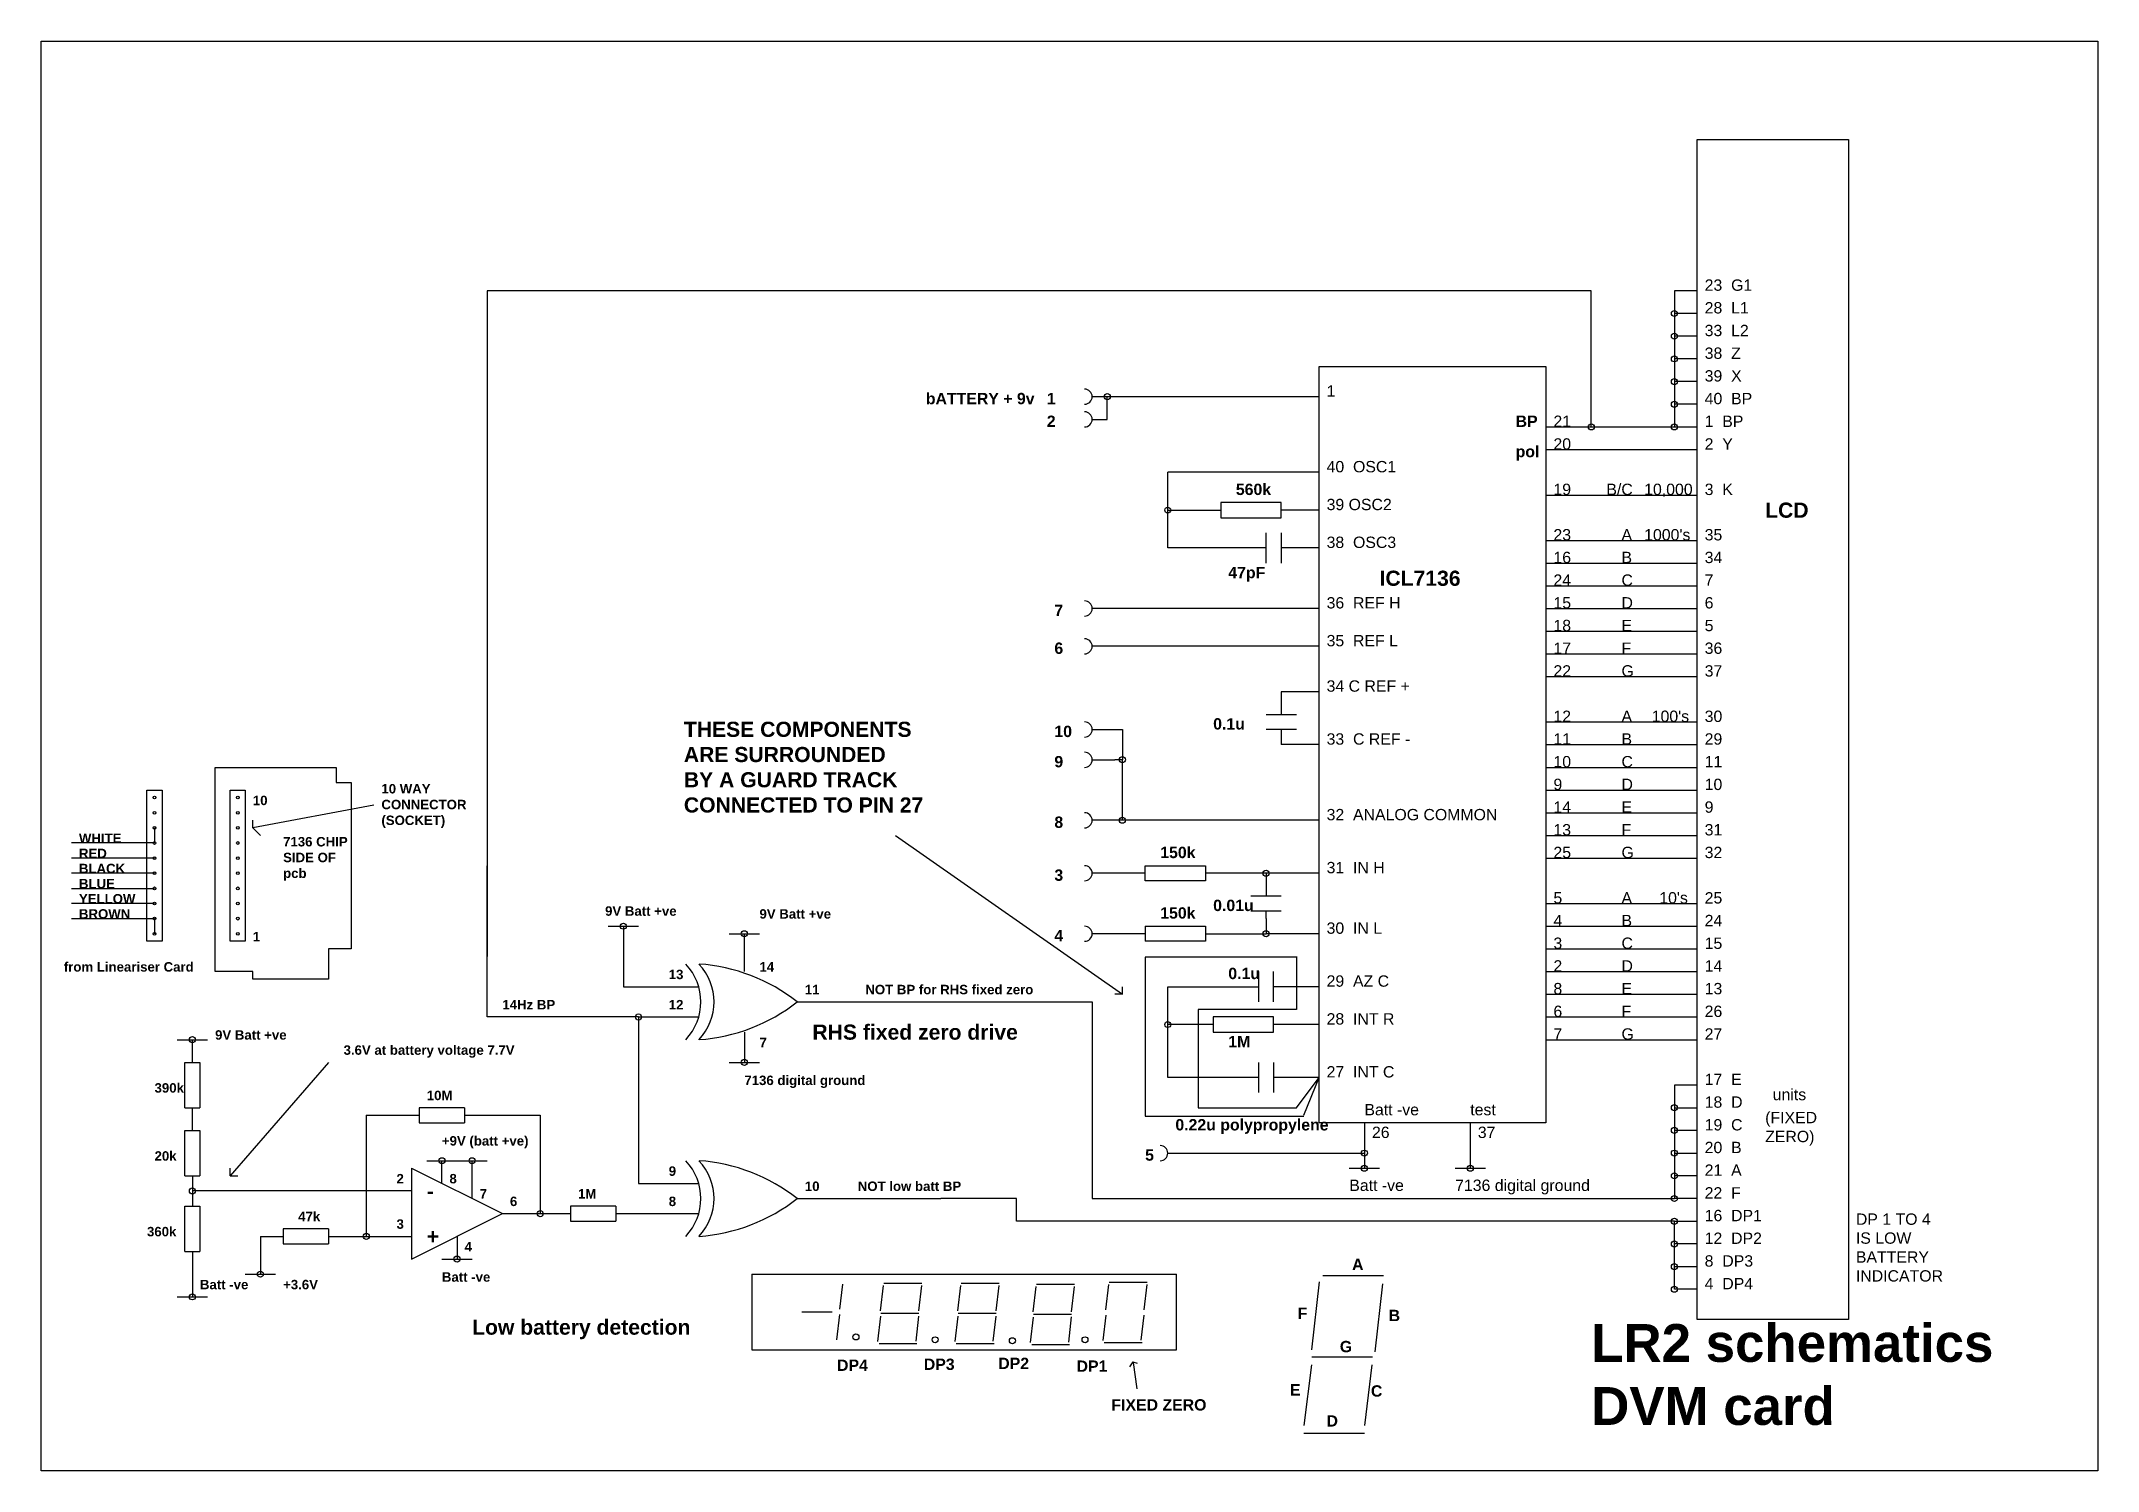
# Model space of a CAD drawing. Extents: x 11 to 283, y 14 to 203.
import ezdxf

# ---------------------------------------------------------------- set-up
doc = ezdxf.new("R2010")
doc.units = 0
doc.layers.add('1', color=7, linetype='CONTINUOUS')
doc.styles.add('ARIAL', font='ARIAL.TTF')
doc.styles.add('ARIALB', font='ARIALBD.TTF')

msp = doc.modelspace()

# ---------------------------------------------------------------- linework, layer by layer
at = {"layer": '1', "color": 7, "linetype": 'CONTINUOUS'}
for p, q in [((11, 203), (283, 203)), ((11, 14), (11, 203)), ((283, 203), (283, 14)), ((170, 170), (70, 170)), ((70, 170), (70, 82)), ((216, 170), (170, 170)), ((216, 152), (216, 170)), ((230, 170), (227, 170)), ((227, 170), (227, 152)), ((230, 167), (227, 167)), ((230, 164), (227, 164)), ((230, 161), (227, 161)), ((180, 60), (180, 160)), ((180, 160), (210, 160)), ((210, 160), (210, 60)), ((230, 158), (227, 158)), ((180, 156), (150, 156)), ((152, 153), (152, 156)), ((150, 153), (152, 153)), ((230, 155), (227, 155)), ((210, 152), (230, 152)), ((210, 149), (230, 149)), ((180, 146), (160, 146)), ((160, 141), (160, 146)), ((167, 142), (167, 140)), ((175, 142), (167, 142)), ((175, 140), (175, 142)), ((210, 143), (230, 143)), ((160, 136), (160, 141)), ((160, 141), (167, 141)), ((167, 140), (175, 140)), ((180, 141), (175, 141)), ((173, 134), (173, 138)), ((175, 138), (175, 134)), ((210, 137), (230, 137)), ((166, 136), (160, 136)), ((173, 136), (166, 136)), ((180, 136), (175, 136)), ((210, 134), (230, 134)), ((210, 131), (230, 131)), ((180, 128), (150, 128)), ((210, 128), (230, 128)), ((180, 123), (150, 123)), ((210, 125), (230, 125)), ((210, 122), (230, 122)), ((180, 117), (175, 117)), ((175, 117), (175, 114)), ((210, 119), (230, 119)), ((150, 112), (153, 112)), ((153, 112), (154, 112)), ((154, 112), (154, 108)), ((173, 114), (177, 114)), ((177, 112), (173, 112)), ((175, 112), (175, 110)), ((210, 113), (230, 113)), ((180, 110), (175, 110)), ((210, 110), (230, 110)), ((150, 108), (153, 108)), ((154, 108), (153, 108)), ((154, 100), (154, 108)), ((210, 107), (230, 107)), ((210, 104), (230, 104)), ((55, 102), (39, 99)), ((210, 101), (230, 101)), ((26, 99), (26, 97)), ((39, 99), (39, 100)), ((39, 99), (40, 98)), ((124, 98), (154, 77)), ((180, 100), (150, 100)), ((210, 98), (230, 98)), ((26, 97), (15, 97)), ((26, 95), (15, 95)), ((26, 93), (15, 93)), ((70, 74), (70, 94)), ((157, 93), (150, 93)), ((157, 92), (157, 94)), ((157, 94), (165, 94)), ((165, 94), (165, 92)), ((173, 93), (165, 93)), ((180, 93), (173, 93)), ((173, 93), (173, 90)), ((210, 95), (230, 95)), ((15, 91), (26, 91)), ((165, 92), (157, 92)), ((171, 90), (175, 90)), ((26, 89), (15, 89)), ((175, 88), (171, 88)), ((173, 87), (173, 88)), ((210, 89), (230, 89)), ((15, 87), (26, 87)), ((26, 87), (26, 85)), ((86, 86), (90, 86)), ((88, 86), (88, 78)), ((102, 85), (106, 85)), ((104, 80), (104, 85)), ((157, 85), (150, 85)), ((157, 86), (157, 84)), ((157, 86), (165, 86)), ((165, 86), (165, 84)), ((165, 85), (173, 85)), ((173, 87), (173, 85)), ((180, 85), (173, 85)), ((210, 86), (230, 86)), ((165, 84), (157, 84)), ((177.01, 81.89), (157.01, 81.89)), ((157.01, 81.89), (157.01, 60.89)), ((177, 82), (177, 75)), ((210, 83), (230, 83)), ((172, 80), (172, 76)), ((174, 76), (174, 80)), ((210, 80), (230, 80)), ((88, 78), (98, 78)), ((154, 77), (153, 77)), ((154, 77), (154, 78)), ((160, 66), (160, 78)), ((160, 78), (172, 78)), ((180, 78), (174, 78)), ((210, 77), (230, 77)), ((90, 74), (70, 74)), ((90, 74), (98, 74)), ((90, 74), (90, 52)), ((111, 76), (130, 76)), ((130, 76), (150, 76)), ((150, 76), (150, 50)), ((174, 74), (166, 74)), ((166, 74), (166, 72)), ((174, 73), (174, 74)), ((210, 74), (230, 74)), ((29, 71), (33, 71)), ((31, 68), (31, 71)), ((104, 72), (104, 68)), ((166, 73), (160, 73)), ((166, 72), (174, 72)), ((180, 73), (174, 73)), ((174, 72), (174, 73)), ((210, 71), (230, 71)), ((30, 62), (30, 68)), ((30, 68), (32, 68)), ((32, 68), (32, 62)), ((49, 68), (36, 53)), ((102, 68), (106, 68)), ((172, 66), (160, 66)), ((172, 68), (172, 64)), ((174, 68), (174, 64)), ((180, 66), (174, 66)), ((178, 61), (180, 66)), ((230, 65), (227, 65)), ((227, 65), (227, 50)), ((30, 62), (32, 62)), ((31, 59), (31, 62)), ((54, 61), (58, 61)), ((54, 61), (54, 45)), ((58, 61), (61, 61)), ((61, 62), (61, 60)), ((67, 62), (61, 62)), ((61, 60), (67, 60)), ((67, 62), (67, 60)), ((67, 61), (70, 61)), ((70, 61), (77, 61)), ((77, 61), (77, 48)), ((157.01, 60.89), (178.01, 60.89)), ((210, 60), (180, 60)), ((186, 60), (186, 54)), ((200, 60), (200, 54)), ((227, 62), (230, 62)), ((30, 53), (30, 59)), ((30, 59), (32, 59)), ((32, 59), (32, 53)), ((230, 59), (227, 59)), ((62, 55), (70, 55)), ((64, 52), (64, 55)), ((68, 50), (68, 55)), ((160, 56), (186, 56)), ((227, 56), (230, 56)), ((30, 53), (32, 53)), ((31, 53), (31, 49)), ((36, 53), (36, 54)), ((36, 53), (37, 53)), ((60, 54), (60, 42)), ((60, 54), (72, 48)), ((90, 52), (98, 52)), ((184, 54), (188, 54)), ((198, 54), (202, 54)), ((230, 53), (227, 53)), ((30, 43), (30, 49)), ((30, 49), (32, 49)), ((60, 51), (31, 51)), ((32, 49), (32, 43)), ((81, 49), (81, 47)), ((87, 49), (81, 49)), ((87, 49), (87, 47)), ((111, 50), (130, 50)), ((140, 50), (130, 50)), ((140, 47), (140, 50)), ((150, 50), (227, 50)), ((230, 50), (227, 50)), ((60, 42), (72, 48)), ((72, 48), (75, 48)), ((75, 48), (78, 48)), ((78, 48), (81, 48)), ((81, 47), (87, 47)), ((87, 48), (98, 48)), ((227, 47), (140, 47)), ((227, 47), (230, 47)), ((227, 38), (227, 47)), ((40, 45), (43, 45)), ((40, 45), (40, 40)), ((43, 46), (43, 44)), ((49, 46), (43, 46)), ((43, 44), (49, 44)), ((49, 46), (49, 44)), ((49, 45), (60, 45)), ((66, 45), (66, 42)), ((230, 44), (227, 44)), ((30, 43), (32, 43)), ((31, 43), (31, 37)), ((64, 42), (68, 42)), ((227, 41), (230, 41)), ((38, 40), (42, 40)), ((116.97, 38.7), (116.59, 35.36)), ((122.36, 38.5), (121.97, 35.17)), ((122.45, 38.81), (127.45, 38.81)), ((127.43, 38.5), (127.04, 35.17)), ((132.58, 38.5), (132.19, 35.17)), ((132.68, 38.81), (137.68, 38.81)), ((137.65, 38.5), (137.27, 35.17)), ((142.55, 38.38), (142.17, 35.04)), ((142.65, 38.68), (147.65, 38.68)), ((147.62, 38.38), (147.24, 35.04)), ((152.15, 38.63), (151.77, 35.29)), ((152.25, 38.93), (157.25, 38.93)), ((157.22, 38.63), (156.84, 35.29)), ((180, 39), (179, 30)), ((180.51, 39.81), (188.51, 39.81)), ((188.39, 38.73), (187.39, 29.73)), ((29, 37), (33, 37)), ((230, 38), (227, 38)), ((111.61, 35.02), (115.61, 35.02)), ((116.59, 34.67), (116.2, 31.33)), ((122.01, 34.45), (121.62, 31.11)), ((122.06, 34.83), (127.06, 34.83)), ((127.04, 34.47), (126.66, 31.13)), ((132.23, 34.45), (131.85, 31.11)), ((132.29, 34.83), (137.29, 34.83)), ((137.27, 34.47), (136.88, 31.13)), ((142.21, 34.32), (141.82, 30.98)), ((142.26, 34.71), (147.26, 34.71)), ((147.24, 34.35), (146.85, 31.01)), ((151.81, 34.57), (151.42, 31.23)), ((156.84, 34.6), (156.45, 31.26)), ((121.81, 30.83), (126.81, 30.83)), ((132.03, 30.83), (137.03, 30.83)), ((142, 30.7), (147, 30.7)), ((151.6, 30.95), (156.6, 30.95)), ((155.37, 28.39), (154.94, 27.76)), ((155.37, 28.42), (155.95, 28.22)), ((155.41, 28.33), (155.91, 24.84)), ((179, 28), (178, 20)), ((179.05, 29.09), (187.05, 29.09)), ((187, 28), (186, 20)), ((178, 19), (186, 19)), ((283, 14), (11, 14))]:
    msp.add_line(p, q, dxfattribs=at)
for points in [[(230, 190), (250, 190), (250, 34), (230, 34), (230, 190)], [(34, 107), (50, 107), (50, 105), (52, 105), (52, 83), (49, 83), (49, 79), (39, 79), (39, 80), (34, 80), (34, 107)], [(25, 104), (27, 104), (27, 84), (25, 84), (25, 104)], [(36, 104), (38, 104), (38, 84), (36, 84), (36, 104)], [(177, 75), (164, 75), (164, 62), (177, 62), (180, 66)], [(105, 40), (161.15, 40)], [(105, 40), (105, 30), (161.15, 30), (161.15, 40)]]:
    msp.add_lwpolyline(points, dxfattribs=at)
for centre, radius in [((227, 167), 0.4), ((227, 164), 0.4), ((227, 161), 0.4), ((227, 158), 0.4), ((152, 156), 0.4), ((227, 155), 0.4), ((216, 152), 0.4), ((227, 152), 0.4), ((160, 141), 0.4), ((154, 108), 0.4), ((26, 103), 0.184), ((26, 101), 0.184), ((37, 103), 0.184), ((37, 101), 0.184), ((26, 99), 0.184), ((37, 99), 0.184), ((154, 100), 0.4), ((26, 97), 0.184), ((37, 97), 0.184), ((26, 95), 0.184), ((26, 93), 0.184), ((37, 95), 0.184), ((37, 93), 0.184), ((173, 93), 0.4), ((26, 91), 0.184), ((37, 91), 0.184), ((26, 89), 0.184), ((26, 87), 0.184), ((37, 89), 0.184), ((37, 87), 0.184), ((26, 85), 0.184), ((37, 85), 0.184), ((88, 86), 0.4), ((104, 85), 0.4), ((173, 85), 0.4), ((90, 74), 0.4), ((31, 71), 0.4), ((160, 73), 0.4), ((104, 68), 0.4), ((227, 62), 0.4), ((227, 59), 0.4), ((64, 55), 0.4), ((68, 55), 0.4), ((186, 56), 0.4), ((227, 56), 0.4), ((186, 54), 0.4), ((200, 54), 0.4), ((227, 53), 0.4), ((31, 51), 0.4), ((227, 50), 0.4), ((77, 48), 0.4), ((227, 47), 0.4), ((54, 45), 0.4), ((227, 44), 0.4), ((66, 42), 0.4), ((227, 41), 0.4), ((40, 40), 0.4), ((227, 38), 0.4), ((31, 37), 0.4), ((118.76, 31.7), 0.394), ((129.23, 31.33), 0.394), ((139.45, 31.2), 0.394), ((149.05, 31.33), 0.394)]:
    msp.add_circle(centre, radius, dxfattribs=at)
for centre, radius, start, end in [((149, 156), 1, 270, 90), ((149, 153), 1, 270, 90), ((149, 128), 1, 270, 90), ((149, 123), 1, 270, 90), ((149, 112), 1, 270, 90), ((149, 108), 1, 270, 90), ((149, 100), 1, 270, 90), ((149, 93), 1, 270, 90), ((149, 85), 1, 270, 90), ((91, 76), 7.25, 316.3972, 43.6028), ((96.29, 57.14), 23.92, 52.035, 85.89), ((92.75, 76), 7.25, 316.3972, 43.6028), ((96.29, 94.86), 23.92, 274.11, 307.965), ((91, 50), 7.25, 316.3972, 43.6028), ((96.29, 31.14), 23.92, 52.035, 85.89), ((92.75, 50), 7.25, 316.3972, 43.6028), ((159, 56), 1, 270, 90), ((96.29, 68.86), 23.92, 274.11, 307.965)]:
    msp.add_arc(centre, radius, start, end, dxfattribs=at)

# ---------------------------------------------------------------- texts
for s, height, style, p in [('23  G1', 1.5, 'ARIAL', (231, 170)), ('28  L1', 1.5, 'ARIAL', (231, 167)), ('33  L2', 1.5, 'ARIAL', (231, 164)), ('38  Z', 1.5, 'ARIAL', (231, 161)), ('39  X', 1.5, 'ARIAL', (231, 158)), ('bATTERY + 9v', 1.5, 'ARIALB', (128, 155)), ('1', 1.5, 'ARIALB', (144, 155)), ('1', 1.5, 'ARIAL', (181, 156)), ('40  BP', 1.5, 'ARIAL', (231, 155)), ('2', 1.5, 'ARIALB', (144, 152)), ('BP', 1.5, 'ARIALB', (206, 152)), ('21', 1.5, 'ARIAL', (211, 152)), ('1  BP', 1.5, 'ARIAL', (231, 152)), ('20', 1.5, 'ARIAL', (211, 149)), ('2  Y', 1.5, 'ARIAL', (231, 149)), ('40  OSC1', 1.5, 'ARIAL', (181, 146)), ('pol', 1.5, 'ARIALB', (206, 148)), ('560k', 1.5, 'ARIALB', (169, 143)), ('19', 1.5, 'ARIAL', (211, 143)), ('B/C', 1.5, 'ARIAL', (218, 143)), ('10,000', 1.5, 'ARIAL', (223, 143)), ('3  K', 1.5, 'ARIAL', (231, 143)), ('39 OSC2', 1.5, 'ARIAL', (181, 141)), ('LCD', 2, 'ARIALB', (239, 140)), ('38  OSC3', 1.5, 'ARIAL', (181, 136)), ('23', 1.5, 'ARIAL', (211, 137)), ('A', 1.5, 'ARIAL', (220, 137)), ("1000's", 1.5, 'ARIAL', (223, 137)), ('35', 1.5, 'ARIAL', (231, 137)), ('47pF', 1.5, 'ARIALB', (168, 132)), ('16', 1.5, 'ARIAL', (211, 134)), ('B', 1.5, 'ARIAL', (220, 134)), ('34', 1.5, 'ARIAL', (231, 134)), ('ICL7136', 2, 'ARIALB', (188, 131)), ('24', 1.5, 'ARIAL', (211, 131)), ('C', 1.5, 'ARIAL', (220, 131)), ('7', 1.5, 'ARIAL', (231, 131)), ('7', 1.5, 'ARIALB', (145, 127)), ('36  REF H', 1.5, 'ARIAL', (181, 128)), ('15', 1.5, 'ARIAL', (211, 128)), ('D', 1.5, 'ARIAL', (220, 128)), ('6', 1.5, 'ARIAL', (231, 128)), ('18', 1.5, 'ARIAL', (211, 125)), ('E', 1.5, 'ARIAL', (220, 125)), ('5', 1.5, 'ARIAL', (231, 125)), ('6', 1.5, 'ARIALB', (145, 122)), ('35  REF L', 1.5, 'ARIAL', (181, 123)), ('17', 1.5, 'ARIAL', (211, 122)), ('F', 1.5, 'ARIAL', (220, 122)), ('36', 1.5, 'ARIAL', (231, 122)), ('22', 1.5, 'ARIAL', (211, 119)), ('G', 1.5, 'ARIAL', (220, 119)), ('37', 1.5, 'ARIAL', (231, 119)), ('34 C REF +', 1.5, 'ARIAL', (181, 117)), ('12', 1.5, 'ARIAL', (211, 113)), ('A', 1.5, 'ARIAL', (220, 113)), ("100's", 1.5, 'ARIAL', (224, 113)), ('30', 1.5, 'ARIAL', (231, 113)), ('10', 1.5, 'ARIALB', (145, 111)), ('0.1u', 1.5, 'ARIALB', (166, 112)), ('33  C REF -', 1.5, 'ARIAL', (181, 110)), ('29', 1.5, 'ARIAL', (231, 110)), ('11', 1.5, 'ARIAL', (211, 110)), ('B', 1.5, 'ARIAL', (220, 110)), ('9', 1.5, 'ARIALB', (145, 107)), ('10', 1.5, 'ARIAL', (211, 107)), ('C', 1.5, 'ARIAL', (220, 107)), ('11', 1.5, 'ARIAL', (231, 107)), ('9', 1.5, 'ARIAL', (211, 104)), ('D', 1.5, 'ARIAL', (220, 104)), ('10', 1.5, 'ARIAL', (231, 104)), ('10', 1.25, 'ARIALB', (39, 102)), ('32  ANALOG COMMON', 1.5, 'ARIAL', (181, 100)), ('14', 1.5, 'ARIAL', (211, 101)), ('E', 1.5, 'ARIAL', (220, 101)), ('9', 1.5, 'ARIAL', (231, 101)), ('WHITE', 1.25, 'ARIALB', (16, 97)), ('8', 1.5, 'ARIALB', (145, 99)), ('13', 1.5, 'ARIAL', (211, 98)), ('F', 1.5, 'ARIAL', (220, 98)), ('31', 1.5, 'ARIAL', (231, 98)), ('RED', 1.25, 'ARIALB', (16, 95)), ('150k', 1.5, 'ARIALB', (159, 95)), ('25', 1.5, 'ARIAL', (211, 95)), ('G', 1.5, 'ARIAL', (220, 95)), ('32', 1.5, 'ARIAL', (231, 95)), ('BLACK', 1.25, 'ARIALB', (16, 93)), ('3', 1.5, 'ARIALB', (145, 92)), ('31  IN H', 1.5, 'ARIAL', (181, 93)), ('YELLOW', 1.25, 'ARIALB', (16, 89)), ('BLUE', 1.25, 'ARIALB', (16, 91)), ('5', 1.5, 'ARIAL', (211, 89)), ('A', 1.5, 'ARIAL', (220, 89)), ("10's", 1.5, 'ARIAL', (225, 89)), ('25', 1.5, 'ARIAL', (231, 89)), ('BROWN', 1.25, 'ARIALB', (16, 87)), ('9V Batt +ve', 1.25, 'ARIALB', (85.58, 87.38)), ('9V Batt +ve', 1.25, 'ARIALB', (106, 87)), ('150k', 1.5, 'ARIALB', (159, 87)), ('0.01u', 1.5, 'ARIALB', (166, 88)), ('4', 1.5, 'ARIAL', (211, 86)), ('B', 1.5, 'ARIAL', (220, 86)), ('24', 1.5, 'ARIAL', (231, 86)), ('1', 1.25, 'ARIALB', (39, 84)), ('4', 1.5, 'ARIALB', (145, 84)), ('30  IN L', 1.5, 'ARIAL', (181, 85)), ('3', 1.5, 'ARIAL', (211, 83)), ('C', 1.5, 'ARIAL', (220, 83)), ('15', 1.5, 'ARIAL', (231, 83)), ('from Lineariser Card', 1.25, 'ARIALB', (14, 80)), ('13', 1.25, 'ARIALB', (94, 79)), ('14', 1.25, 'ARIALB', (106, 80)), ('0.1u', 1.5, 'ARIALB', (168, 79)), ('29  AZ C', 1.5, 'ARIAL', (181, 78)), ('2', 1.5, 'ARIAL', (211, 80)), ('D', 1.5, 'ARIAL', (220, 80)), ('14', 1.5, 'ARIAL', (231, 80)), ('14Hz BP', 1.25, 'ARIALB', (72, 75)), ('12', 1.25, 'ARIALB', (94, 75)), ('11', 1.25, 'ARIALB', (112, 77)), ('NOT BP for RHS fixed zero', 1.25, 'ARIALB', (120, 77)), ('8', 1.5, 'ARIAL', (211, 77)), ('E', 1.5, 'ARIAL', (220, 77)), ('13', 1.5, 'ARIAL', (231, 77)), ('28  INT R', 1.5, 'ARIAL', (181, 73)), ('6', 1.5, 'ARIAL', (211, 74)), ('F', 1.5, 'ARIAL', (220, 74)), ('26', 1.5, 'ARIAL', (231, 74)), ('9V Batt +ve', 1.25, 'ARIALB', (34, 71)), ('7', 1.25, 'ARIALB', (106, 70)), ('RHS fixed zero drive', 2, 'ARIALB', (113, 71)), ('1M', 1.5, 'ARIALB', (168, 70)), ('7', 1.5, 'ARIAL', (211, 71)), ('G', 1.5, 'ARIAL', (220, 71)), ('27', 1.5, 'ARIAL', (231, 71)), ('3.6V at battery voltage 7.7V', 1.25, 'ARIALB', (51, 69)), ('390k', 1.25, 'ARIALB', (26, 64)), ('7136 digital ground', 1.25, 'ARIALB', (104, 65)), ('27  INT C', 1.5, 'ARIAL', (181, 66)), ('17  E', 1.5, 'ARIAL', (231, 65)), ('10M', 1.25, 'ARIALB', (62, 63)), ('18  D', 1.5, 'ARIAL', (231, 62)), ('units', 1.5, 'ARIAL', (240, 63)), ('0.22u polypropylene', 1.5, 'ARIALB', (161, 59)), ('Batt -ve', 1.5, 'ARIAL', (186, 61)), ('test', 1.5, 'ARIAL', (200, 61)), ('19  C', 1.5, 'ARIAL', (231, 59)), ('+9V (batt +ve)', 1.25, 'ARIALB', (64, 57)), ('26', 1.5, 'ARIAL', (187, 58)), ('37', 1.5, 'ARIAL', (201, 58)), ('20  B', 1.5, 'ARIAL', (231, 56)), ('20k', 1.25, 'ARIALB', (26, 55)), ('5', 1.5, 'ARIALB', (157, 55)), ('21  A', 1.5, 'ARIAL', (231, 53)), ('2', 1.25, 'ARIALB', (58, 52)), ('8', 1.25, 'ARIALB', (65, 52)), ('9', 1.25, 'ARIALB', (94, 53)), ('10', 1.25, 'ARIALB', (112, 51)), ('NOT low batt BP', 1.25, 'ARIALB', (119, 51)), ('Batt -ve', 1.5, 'ARIAL', (184, 51)), ('7136 digital ground', 1.5, 'ARIAL', (198, 51)), ('-', 2, 'ARIALB', (62, 50)), ('7', 1.25, 'ARIALB', (69, 50)), ('6', 1.25, 'ARIALB', (73, 49)), ('1M', 1.25, 'ARIALB', (82, 50)), ('8', 1.25, 'ARIALB', (94, 49)), ('22  F', 1.5, 'ARIAL', (231, 50)), ('360k', 1.25, 'ARIALB', (25, 45)), ('47k', 1.25, 'ARIALB', (45, 47)), ('3', 1.25, 'ARIALB', (58, 46)), ('16  DP1', 1.5, 'ARIAL', (231, 47)), ('+', 2, 'ARIALB', (62, 44)), ('4', 1.25, 'ARIALB', (67, 43)), ('12  DP2', 1.5, 'ARIAL', (231, 44)), ('A', 1.5, 'ARIALB', (184.37, 40.54)), ('8  DP3', 1.5, 'ARIAL', (231, 41)), ('Batt -ve', 1.25, 'ARIALB', (32, 38)), ('+3.6V', 1.25, 'ARIALB', (43, 38)), ('Batt -ve', 1.25, 'ARIALB', (64, 39)), ('4  DP4', 1.5, 'ARIAL', (231, 38)), ('F', 1.5, 'ARIALB', (177.18, 34.08)), ('Low battery detection', 2, 'ARIALB', (68, 32)), ('B', 1.5, 'ARIALB', (189.21, 33.79)), ('G', 1.5, 'ARIALB', (182.75, 29.68)), ('DP4', 1.5, 'ARIALB', (116.26, 27.21)), ('DP3', 1.5, 'ARIALB', (127.73, 27.34)), ('DP2', 1.5, 'ARIALB', (137.58, 27.46)), ('DP1', 1.5, 'ARIALB', (147.93, 27.09)), ('E', 1.5, 'ARIALB', (176.15, 23.96)), ('C', 1.5, 'ARIALB', (186.86, 23.81)), ('FIXED ZERO', 1.5, 'ARIALB', (152.54, 21.97)), ('D', 1.5, 'ARIALB', (180.99, 19.85))]:
    msp.add_text(s, height=height, dxfattribs=dict(at, style=style)).set_placement(p)
at = {"layer": '1', "color": 7, "linetype": 'CONTINUOUS', "attachment_point": 7}
for s, insert, char_height, style in [('THESE COMPONENTS \\PARE SURROUNDED \\PBY A GUARD TRACK \\PCONNECTED TO PIN 27', (96, 101), 2, 'ARIALB'), ('10 WAY\\PCONNECTOR\\P(SOCKET)', (56, 99), 1.25, 'ARIALB'), ('7136 CHIP\\PSIDE OF\\Ppcb', (43, 92), 1.25, 'ARIALB'), ('(FIXED \\PZERO)', (239, 57), 1.5, 'ARIAL'), ('DP 1 TO 4\\PIS LOW\\PBATTERY\\PINDICATOR', (251, 39), 1.5, 'ARIAL'), ('LR2 schematics\\PDVM card', (216, 20), 5, 'ARIALB')]:
    msp.add_mtext(s, dxfattribs=dict(at, insert=insert, char_height=char_height, style=style))

doc.saveas('drawing.dxf')
